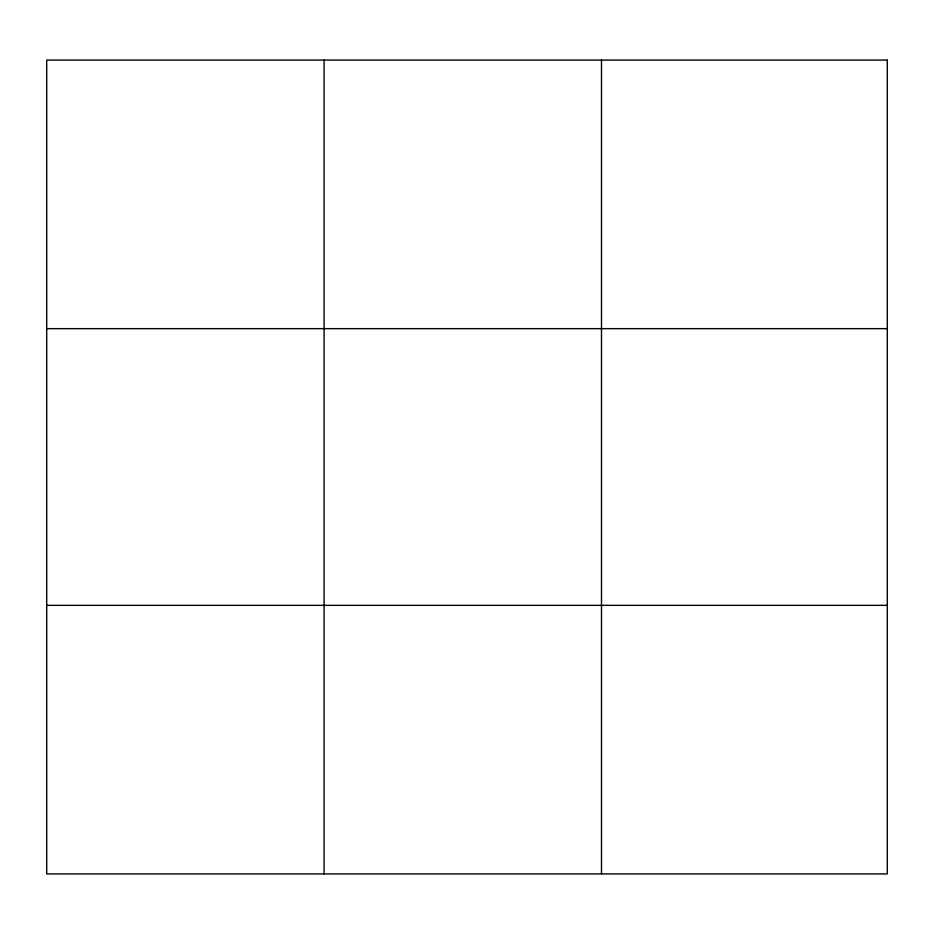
<?xml version="1.0" encoding="UTF-8"?>
<svg xmlns="http://www.w3.org/2000/svg" width="934" height="934" viewBox="0 0 934 934"><rect width="100%" height="100%" fill="white"/><g stroke="black" fill="none" stroke-linecap="round" stroke-linejoin="round"><path stroke-width="1.4" d="M324.098 873.909L324.098 60.091M601.496 873.909L601.496 60.091M46.7 328.651L887.3 328.651M46.7 605.349L887.3 605.349M887.3 60.091L887.3 873.909L46.7 873.909L46.7 60.091L887.3 60.091"/></g></svg>
